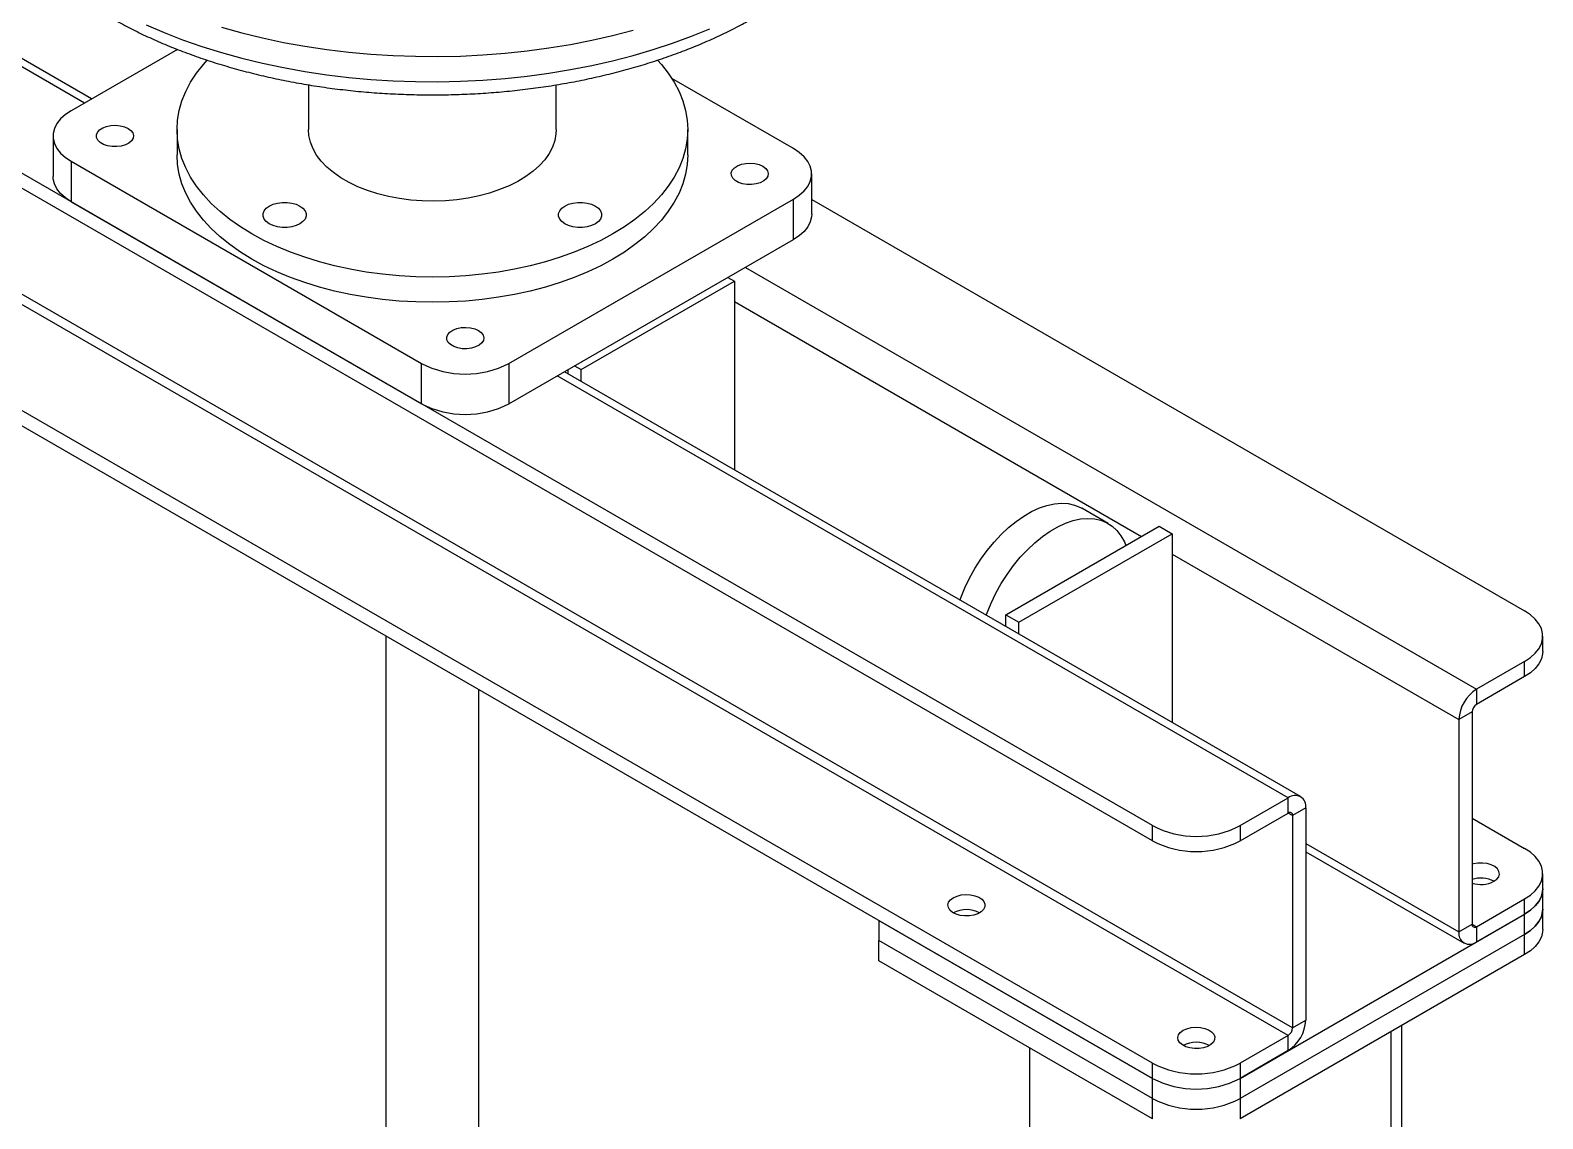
# Model space of a CAD drawing. Header units: millimetres. Extents: x 15 to 1268, y -316 to 292.
# Drawn here: x 171.22 to 203.8, y 235.49 to 258.94 of the extents above; entities that cross this region are included whole.
import ezdxf

# ---------------------------------------------------------------- set-up
doc = ezdxf.new("R2010")
doc.units = ezdxf.units.MM
doc.layers.add('FORMAT', color=7, linetype='Continuous')
doc.dimstyles.new('SLDDIMSTYLE0', dxfattribs={"dimtxt": 0.18, "dimasz": 1.5875, "dimexe": 0, "dimexo": 0.0625, "dimgap": 0, "dimtad": 0, "dimtih": 1, "dimtoh": 1, "dimdec": 0, "dimrnd": 1e-09, "dimzin": 0, "dimdsep": 46, "dimtxsty": 'Standard', "dimsah": 1, "dimcen": 0.09, "dimadec": 0, "dimazin": 0, "dimtfac": 1.5875, "dimtdec": 0, "dimtofl": 0, "dimtmove": 0, "dimatfit": 3, "dimfxl": 1, "dimfrac": 2, "dimtolj": 1, "dimtzin": 0, "dimarcsym": 0})

msp = doc.modelspace()

# ---------------------------------------------------------------- linework, layer by layer
at = {"color": 8, "linetype": 'Continuous', "lineweight": 25}
for p, q in [((172.3890732, 257.37097811), (157.39853204, 266.02483332)), ((186.62561233, 253.83313885), (202.37052332, 244.74379521)), ((186.38991007, 253.09830078), (195.15797286, 248.03660587)), ((198.31644444, 242.40342529), (182.57153345, 251.49276893)), ((195.81800048, 247.65558003), (201.99339971, 244.09059795)), ((198.41072535, 242.02236406), (198.31642912, 242.07680012)), ((198.69356806, 241.42292166), (201.99339971, 239.5179694)), ((202.27624242, 239.68123333), (202.37052332, 239.62680612)), ((200.53204569, 195.17986082), (200.53204569, 237.36788238))]:
    msp.add_line(p, q, dxfattribs=at)
at = {"color": 7, "linetype": 'Continuous', "lineweight": 25}
for p, q in [((172.54526497, 257.4611457), (157.66517703, 266.05123762)), ((195.39373642, 241.80472601), (156.36144209, 264.33758989)), ((195.39373642, 241.47810968), (156.36144209, 264.01097357)), ((198.41072535, 237.44973552), (157.49281294, 261.07114355)), ((198.31644444, 237.2864362), (157.39853204, 260.90784424)), ((195.39373642, 236.68773692), (156.36144209, 259.2206008)), ((195.39373642, 236.36112059), (156.36144209, 258.89398448)), ((174.39513355, 258.5290521), (172.10635309, 257.20776726)), ((177.21786101, 257.76583915), (177.21786101, 256.79965167)), ((182.55119435, 256.79965167), (182.55119435, 257.76471773)), ((187.66270227, 256.39135915), (185.04033733, 257.90521821)), ((174.38452768, 256.79965167), (174.38452768, 256.25529113)), ((185.38452768, 256.25529113), (185.38452768, 256.79965167)), ((171.7158288, 256.66349519), (171.7158288, 255.79251832)), ((172.10635309, 256.11922311), (179.64882542, 251.76504652)), ((172.10635309, 256.11922311), (172.10635309, 255.24824625)), ((188.05322657, 254.97611021), (188.05322657, 255.84708708)), ((172.10635309, 255.24824625), (179.64882542, 250.89406965)), ((181.5344435, 251.76504652), (187.66270227, 255.302815)), ((187.66270227, 254.43183814), (187.66270227, 255.302815)), ((188.05322657, 255.29493741), (203.40761327, 246.43103864)), ((181.5344435, 250.89406965), (187.66270227, 254.43183814)), ((183.09007842, 251.62883695), (186.38991007, 253.53378921)), ((186.24848871, 253.61543002), (186.38991007, 253.53378921)), ((186.38991007, 253.53378921), (186.38991007, 249.4688022)), ((179.64882542, 250.89406965), (179.64882542, 251.76504652)), ((181.5344435, 251.76504652), (181.5344435, 250.89406965)), ((198.58308944, 242.42982958), (182.72772521, 251.58293652)), ((182.80723571, 251.53703609), (182.80723571, 251.62883695)), ((182.94865707, 251.71047776), (183.09007842, 251.62883695)), ((183.09007842, 251.37375446), (183.09007842, 251.62883695)), ((194.43898793, 248.31553013), (193.8733025, 248.64209338)), ((192.23532613, 246.34939783), (195.53515777, 248.25435009)), ((195.53515777, 248.25435009), (195.81800048, 248.09106847)), ((192.51816884, 246.18611621), (195.81800048, 248.09106847)), ((195.81800048, 248.09106847), (195.81800048, 244.02608146)), ((192.23532613, 246.34939783), (192.51816884, 246.18611621)), ((192.23532613, 246.09431534), (192.23532613, 246.34939783)), ((192.51816884, 245.93103372), (192.51816884, 246.18611621)), ((178.88452768, 245.89168393), (178.88452768, 154.52767862)), ((203.79813756, 245.56015024), (203.79813756, 245.88676656)), ((203.40761327, 245.34249449), (202.37052332, 244.74379521)), ((203.40761327, 245.01587817), (203.40761327, 245.34249449)), ((203.40761327, 245.01587817), (202.37052332, 244.41717888)), ((180.88452768, 154.52767862), (180.88452768, 244.73710851)), ((202.37052332, 244.74379521), (202.37052332, 244.41717888)), ((202.27624242, 244.25387957), (201.99339971, 244.09059795)), ((201.99339971, 244.09059795), (201.99339971, 239.5179694)), ((202.27624242, 244.25387957), (202.27624242, 239.68125102)), ((197.2793545, 241.80472601), (198.31644444, 242.40342529)), ((198.31644444, 242.07680896), (198.31644444, 242.40342529)), ((197.2793545, 241.47810968), (198.31644444, 242.07680896)), ((198.69356806, 242.18564568), (198.41072535, 242.02236406)), ((198.69356806, 242.18564568), (198.69356806, 237.61301714)), ((195.39373642, 241.47810968), (195.39373642, 241.80472601)), ((197.2793545, 241.80472601), (197.2793545, 241.47810968)), ((198.41072535, 242.02236406), (198.41072535, 237.44973552)), ((202.27624242, 241.96717604), (203.40761327, 241.31404955)), ((198.69356806, 241.24251571), (202.10387833, 239.2737855)), ((203.79813756, 240.44316115), (203.79813756, 240.76977748)), ((203.79813756, 240.00767272), (203.79813756, 240.44316115)), ((202.37052332, 239.62680612), (203.40761327, 240.2255054)), ((203.40761327, 239.89888908), (203.40761327, 240.2255054)), ((189.50117991, 239.76282106), (195.39373642, 236.36112059)), ((189.50117991, 239.76282106), (189.50117991, 239.32733263)), ((197.2793545, 236.36112059), (203.40761327, 239.89888908)), ((202.37052332, 239.3001898), (203.40761327, 239.89888908)), ((203.40761327, 239.46340064), (203.40761327, 239.89888908)), ((203.79813756, 239.57218429), (203.79813756, 240.00767272)), ((203.40761327, 239.46340064), (197.2793545, 235.92563216)), ((201.99339971, 239.5179694), (202.27624242, 239.68125102)), ((202.37052332, 239.62680612), (202.37052332, 239.3001898)), ((203.40761327, 239.02791221), (203.40761327, 239.46340064)), ((195.39373642, 235.92563216), (189.50117991, 239.32733263)), ((189.50117991, 238.89184419), (189.50117991, 239.32733263)), ((195.39373642, 235.49014373), (189.50117991, 238.89184419)), ((203.40761327, 239.02791221), (197.2793545, 235.49014373)), ((198.41072535, 237.44973552), (198.69356806, 237.61301714)), ((200.76636027, 195.31512774), (200.76636027, 237.50314931)), ((198.31644444, 237.2864362), (197.2793545, 236.68773692)), ((198.31644444, 236.95981988), (198.31644444, 237.2864362)), ((192.7538711, 194.88051118), (192.7538711, 237.01410554)), ((198.31644444, 236.95981988), (197.2793545, 236.36112059)), ((195.39373642, 236.36112059), (195.39373642, 236.68773692)), ((197.2793545, 236.68773692), (197.2793545, 236.36112059)), ((195.39373642, 235.92563216), (195.39373642, 236.36112059)), ((197.2793545, 236.36112059), (197.2793545, 235.92563216)), ((195.39373642, 235.49014373), (195.39373642, 235.92563216)), ((197.2793545, 235.92563216), (197.2793545, 235.49014373))]:
    msp.add_line(p, q, dxfattribs=at)
at = {"color": 8, "linetype": 'Continuous', "lineweight": 25, "flags": 128}
for points in [[(173.71733895, 259.05984493), (174.10485577, 258.89314432), (174.50587129, 258.73744651), (174.9194489, 258.59311512), (175.34462268, 258.46048726), (175.78039963, 258.33987268), (176.22576195, 258.23155309), (176.67966949, 258.13578146), (177.14106213, 258.05278148), (177.60886225, 257.982747), (178.0819773, 257.92584158), (178.55930229, 257.88219814), (179.03972241, 257.8519186), (179.5221156, 257.83507368), (180.00535523, 257.83170273), (180.48831266, 257.84181362), (180.96985992, 257.86538273), (181.44887233, 257.90235501), (181.92423115, 257.95264413), (182.39482614, 258.01613261), (182.85955822, 258.09267219), (183.31734197, 258.1820841), (183.76710823, 258.28415952), (184.20780654, 258.39866004), (184.63840764, 258.52531824), (185.05790582, 258.66383831), (185.46532134, 258.81389673), (185.85970266, 258.97514302)], [(175.34462268, 259.0048478), (175.78039963, 258.88423322), (176.22576195, 258.77591363), (176.67966949, 258.680142), (177.14106213, 258.59714202), (177.60886225, 258.52710754), (178.0819773, 258.47020212), (178.55930229, 258.42655868), (179.03972241, 258.39627914), (179.5221156, 258.37943423), (180.00535523, 258.37606327), (180.48831266, 258.38617416), (180.96985992, 258.40974327), (181.44887233, 258.44671556), (181.92423115, 258.49700467), (182.39482614, 258.56049315), (182.85955822, 258.63703273), (183.31734197, 258.72644464), (183.76710823, 258.82852006), (184.20780654, 258.94302058)]]:
    msp.add_lwpolyline(points, dxfattribs=at)
at = {"color": 7, "linetype": 'Continuous', "lineweight": 25, "flags": 128}
for points in [[(184.73459373, 258.29691603), (184.81732776, 258.20395472), (184.96586511, 258.01470311), (185.09264339, 257.82024847), (185.19711973, 257.62142347), (185.27884672, 257.41907952), (185.33747442, 257.21408309), (185.37275176, 257.007312), (185.38452768, 256.79965167), (185.37275176, 256.59199135), (185.33747442, 256.38522026), (185.27884672, 256.18022382), (185.19711973, 255.97787987), (185.09264339, 255.77905488), (184.96586511, 255.58460024), (184.81732776, 255.39534863), (184.6476674, 255.21211046), (184.45761055, 255.03567039), (184.24797105, 254.86678396), (184.01964662, 254.70617437), (183.77361498, 254.55452937), (183.51092966, 254.41249832), (183.23271554, 254.28068943), (182.94016396, 254.15966713), (182.63452768, 254.04994964), (182.31711548, 253.9520068), (181.98928656, 253.86625801), (181.65244474, 253.79307047), (181.30803243, 253.73275757), (180.95752445, 253.68557757), (180.60242174, 253.65173253), (180.24424489, 253.63136735), (179.88452768, 253.62456926), (179.52481047, 253.63136735), (179.16663362, 253.65173253), (178.81153091, 253.68557757), (178.46102293, 253.73275757), (178.11661062, 253.79307047), (177.7797688, 253.86625801), (177.45193988, 253.9520068), (177.13452768, 254.04994964), (176.8288914, 254.15966713), (176.53633982, 254.28068943), (176.2581257, 254.41249832), (175.99544038, 254.55452937), (175.74940874, 254.70617437), (175.52108431, 254.86678396), (175.31144481, 255.03567039), (175.12138796, 255.21211046), (174.9517276, 255.39534863), (174.80319025, 255.58460024), (174.67641197, 255.77905488), (174.57193564, 255.97787987), (174.49020864, 256.18022382), (174.43158094, 256.38522026), (174.3963036, 256.59199135), (174.38452768, 256.79965167), (174.3963036, 257.007312), (174.43158094, 257.21408309), (174.49020864, 257.41907952), (174.57193564, 257.62142347), (174.67641197, 257.82024847), (174.80319025, 258.01470311), (174.9517276, 258.20395472), (175.03444259, 258.29689548)], [(172.10635309, 257.20776726), (171.98177381, 257.12476936), (171.87892348, 257.03238126), (171.79989583, 256.93248369), (171.74629964, 256.82711029), (171.71922598, 256.71840617), (171.71922598, 256.60858421), (171.74629964, 256.49988008), (171.79989583, 256.39450669), (171.87892348, 256.29460912), (171.98177381, 256.20222101), (172.10635309, 256.11922311)], [(173.33200484, 256.82677681), (173.39345894, 256.78104053), (173.4332796, 256.72791844), (173.44896475, 256.67074841), (173.43952883, 256.61312262), (173.40556474, 256.55866193), (173.34920656, 256.5107883), (173.27399548, 256.47250981), (173.1846573, 256.44623162), (173.08680545, 256.43360491), (172.98658834, 256.43542305), (172.89030297, 256.4515718), (172.80399931, 256.48103648), (172.73310012, 256.5219657), (172.68206028, 256.57178775), (172.65408679, 256.62737211), (172.65093734, 256.68522622), (172.67280982, 256.74171488), (172.7183299, 256.79328872), (172.78463738, 256.83670715), (172.86756593, 256.86924203), (172.96190483, 256.88884909), (173.06172643, 256.89429633), (173.16075857, 256.88524149), (173.2527787, 256.86225351), (173.33200484, 256.82677681)], [(182.55119435, 256.79965167), (182.5466152, 256.70947433), (182.52029033, 256.56596323), (182.47080228, 256.42450579), (182.39858595, 256.28634514), (182.304276, 256.15269545), (182.1887012, 256.02473124), (182.05287725, 255.90357705), (181.89799776, 255.7902976), (181.72542383, 255.6858884), (181.53667203, 255.59126698), (181.33340113, 255.50726489), (181.11739748, 255.43462034), (180.89055932, 255.37397174), (180.65488012, 255.32585206), (180.41243104, 255.29068419), (180.16534272, 255.26877717), (179.91578659, 255.26032354), (179.66595576, 255.26539758), (179.41804574, 255.2839547), (179.17423519, 255.31583182), (178.93666671, 255.3607488), (178.70742806, 255.41831091), (178.48853381, 255.48801229), (178.28190761, 255.56924041), (178.08936528, 255.66128142), (177.91259891, 255.76332648), (177.75316192, 255.8744788), (177.61245545, 255.99376157), (177.49171603, 256.12012653), (177.39200473, 256.25246318), (177.3141978, 256.38960854), (177.25897903, 256.53035738), (177.22683368, 256.67347279), (177.21786101, 256.79965167)], [(187.66270227, 255.302815), (187.78728155, 255.3858129), (187.89013189, 255.47820101), (187.96915953, 255.57809857), (188.02275572, 255.68347197), (188.04982939, 255.7921761), (188.04982939, 255.90199805), (188.02275572, 256.01070218), (187.96915953, 256.11607558), (187.89013189, 256.21597314), (187.78728155, 256.30836125), (187.66270227, 256.39135915)], [(185.38452768, 256.25529113), (185.37275176, 256.04763081), (185.33747442, 255.84085971), (185.27884672, 255.63586328), (185.19711973, 255.43351933), (185.09264339, 255.23469434), (184.96586511, 255.04023969), (184.81732776, 254.85098809), (184.6476674, 254.66774992), (184.45761055, 254.49130985), (184.24797105, 254.32242342), (184.01964662, 254.16181383), (183.77361498, 254.01016882), (183.51092966, 253.86813778), (183.23271554, 253.73632889), (182.94016396, 253.61530659), (182.63452768, 253.5055891), (182.31711548, 253.40764626), (181.98928656, 253.32189747), (181.65244474, 253.24870993), (181.30803243, 253.18839703), (180.95752445, 253.14121703), (180.60242174, 253.10737199), (180.24424489, 253.08700681), (179.88452768, 253.08020872), (179.52481047, 253.08700681), (179.16663362, 253.10737199), (178.81153091, 253.14121703), (178.46102293, 253.18839703), (178.11661062, 253.24870993), (177.7797688, 253.32189747), (177.45193988, 253.40764626), (177.13452768, 253.5055891), (176.8288914, 253.61530659), (176.53633982, 253.73632889), (176.2581257, 253.86813778), (175.99544038, 254.01016882), (175.74940874, 254.16181383), (175.52108431, 254.32242342), (175.31144481, 254.49130985), (175.12138796, 254.66774992), (174.9517276, 254.85098809), (174.80319025, 255.04023969), (174.67641197, 255.23469434), (174.57193564, 255.43351933), (174.49020864, 255.63586328), (174.43158094, 255.84085971), (174.3963036, 256.04763081), (174.38452768, 256.25529113), (174.38452768, 256.25529113)], [(187.00273595, 256.0103687), (187.06419004, 255.96463242), (187.10401071, 255.91151033), (187.11969586, 255.85434029), (187.11025994, 255.79671451), (187.07629584, 255.74225382), (187.01993766, 255.69438019), (186.94472658, 255.65610169), (186.8553884, 255.62982351), (186.75753656, 255.6171968), (186.65731945, 255.61901494), (186.56103408, 255.63516369), (186.47473041, 255.66462836), (186.40383123, 255.70555759), (186.35279138, 255.75537964), (186.3248179, 255.810964), (186.32166845, 255.8688181), (186.34354093, 255.92530677), (186.389061, 255.97688061), (186.45536849, 256.02029904), (186.53829703, 256.05283392), (186.63263594, 256.07244098), (186.73245754, 256.07788822), (186.83148968, 256.06883337), (186.9235098, 256.04584539), (187.00273595, 256.0103687)], [(172.10635309, 255.24824625), (171.98177381, 255.33124414), (171.87892348, 255.42363225), (171.79989583, 255.52352982), (171.74629964, 255.62890322), (171.71922598, 255.73760734), (171.7158288, 255.79251832)], [(177.03253033, 255.15322865), (177.09768513, 255.10606336), (177.14302605, 255.05171091), (177.16627953, 254.99289676), (177.16627953, 254.93257009), (177.14302605, 254.87375593), (177.09768513, 254.81940348), (177.03253033, 254.7722382), (176.9508288, 254.73462513), (176.85667739, 254.70845037), (176.75479725, 254.69502643), (176.65029708, 254.69502643), (176.54841694, 254.70845037), (176.45426553, 254.73462513), (176.372564, 254.7722382), (176.30740921, 254.81940348), (176.26206828, 254.87375593), (176.2388148, 254.93257009), (176.2388148, 254.99289676), (176.26206828, 255.05171091), (176.30740921, 255.10606336), (176.372564, 255.15322865), (176.45426553, 255.19084171), (176.54841694, 255.21701647), (176.65029708, 255.23044042), (176.75479725, 255.23044042), (176.85667739, 255.21701647), (176.9508288, 255.19084171), (177.03253033, 255.15322865)], [(183.39649136, 255.15322865), (183.46164616, 255.10606336), (183.50698708, 255.05171091), (183.53024056, 254.99289676), (183.53024056, 254.93257009), (183.50698708, 254.87375593), (183.46164616, 254.81940348), (183.39649136, 254.7722382), (183.31478983, 254.73462513), (183.22063843, 254.70845037), (183.11875829, 254.69502643), (183.01425811, 254.69502643), (182.91237797, 254.70845037), (182.81822656, 254.73462513), (182.73652503, 254.7722382), (182.67137024, 254.81940348), (182.62602931, 254.87375593), (182.60277583, 254.93257009), (182.60277583, 254.99289676), (182.62602931, 255.05171091), (182.67137024, 255.10606336), (182.73652503, 255.15322865), (182.81822656, 255.19084171), (182.91237797, 255.21701647), (183.01425811, 255.23044042), (183.11875829, 255.23044042), (183.22063843, 255.21701647), (183.31478983, 255.19084171), (183.39649136, 255.15322865)], [(188.05322657, 254.97611021), (188.04982939, 254.92119923), (188.02275572, 254.8124951), (187.96915953, 254.70712171), (187.89013189, 254.60722414), (187.78728155, 254.51483603), (187.66270227, 254.43183814)], [(180.87447717, 252.47260021), (180.93593127, 252.42686393), (180.97575194, 252.37374185), (180.99143709, 252.31657181), (180.98200117, 252.25894603), (180.94803707, 252.20448534), (180.89167889, 252.15661171), (180.81646781, 252.11833321), (180.72712963, 252.09205503), (180.62927779, 252.07942832), (180.52906068, 252.08124645), (180.43277531, 252.0973952), (180.34647164, 252.12685988), (180.27557246, 252.16778911), (180.22453261, 252.21761115), (180.19655913, 252.27319551), (180.19340968, 252.33104962), (180.21528215, 252.38753829), (180.26080223, 252.43911212), (180.32710972, 252.48253055), (180.41003826, 252.51506544), (180.50437717, 252.53467249), (180.60419877, 252.54011973), (180.7032309, 252.53106489), (180.79525103, 252.50807691), (180.87447717, 252.47260021)], [(191.24645858, 246.66517642), (191.26413233, 246.71314575), (191.35254006, 246.92797067), (191.45484361, 247.13964887), (191.56999323, 247.34600823), (191.6968073, 247.54493124), (191.83398456, 247.73437667), (191.98011737, 247.91240056), (192.13370621, 248.07717614), (192.29317507, 248.22701259), (192.45688756, 248.36037239), (192.62316378, 248.47588708), (192.79029751, 248.57237133), (192.95657373, 248.64883507), (193.12028623, 248.7044937), (193.27975508, 248.73877607), (193.43334393, 248.75133039), (193.57947674, 248.74202786), (193.71665399, 248.71096391), (193.84346807, 248.65845732), (193.8733025, 248.64209338)], [(191.81214401, 246.33861318), (191.82981775, 246.38658251), (191.91822548, 246.60140743), (192.02052904, 246.81308562), (192.13567865, 247.01944499), (192.26249273, 247.21836799), (192.39966998, 247.40781343), (192.54580279, 247.58583731), (192.69939164, 247.75061289), (192.85886049, 247.90044935), (193.02257299, 248.03380914), (193.18884921, 248.14932383), (193.35598294, 248.24580808), (193.52225916, 248.32227183), (193.68597165, 248.37793045), (193.8454405, 248.41221282), (193.99902935, 248.42476715), (194.14516216, 248.41546461), (194.28233942, 248.38440067), (194.40915349, 248.33189408), (194.5243031, 248.25848362), (194.62660666, 248.1649226), (194.71501439, 248.05217107), (194.78861911, 247.92138602), (194.82229011, 247.84282035)], [(203.40761327, 245.34249449), (203.53219255, 245.42549239), (203.63504288, 245.5178805), (203.71407053, 245.61777806), (203.76766671, 245.72315146), (203.79474038, 245.83185559), (203.79474038, 245.94167754), (203.76766671, 246.05038167), (203.71407053, 246.15575507), (203.63504288, 246.25565263), (203.53219255, 246.34804074), (203.40761327, 246.43103864)], [(203.79813756, 245.56015024), (203.79474038, 245.50523926), (203.76766671, 245.39653513), (203.71407053, 245.29116174), (203.63504288, 245.19126417), (203.53219255, 245.09887606), (203.40761327, 245.01587817)], [(203.40761327, 240.2255054), (203.53219255, 240.3085033), (203.63504288, 240.40089141), (203.71407053, 240.50078897), (203.76766671, 240.60616237), (203.79474038, 240.7148665), (203.79474038, 240.82468846), (203.76766671, 240.93339258), (203.71407053, 241.03876598), (203.63504288, 241.13866355), (203.53219255, 241.23105165), (203.40761327, 241.31404955)], [(202.74764694, 240.60649585), (202.80910104, 240.65223214), (202.8489217, 240.70535422), (202.86460685, 240.76252426), (202.85517093, 240.82015004), (202.82120684, 240.87461073), (202.76484865, 240.92248436), (202.68963758, 240.96076286), (202.6002994, 240.98704104), (202.50244755, 240.99966775), (202.40223044, 240.99784961), (202.30594507, 240.98170086), (202.27624242, 240.97342544)], [(203.40761327, 239.89888908), (203.53219255, 239.98188697), (203.63504288, 240.07427508), (203.71407053, 240.17417265), (203.76766671, 240.27954605), (203.79474038, 240.38825017), (203.79813756, 240.44316115)], [(203.79813756, 240.44316115), (203.79474038, 240.38825017), (203.76766671, 240.27954605), (203.71407053, 240.17417265), (203.63504288, 240.07427508), (203.53219255, 239.98188697), (203.40761327, 239.89888908)], [(191.10395528, 240.25271901), (191.18318142, 240.2881957), (191.27520155, 240.31118368), (191.37423368, 240.32023853), (191.47405528, 240.31479129), (191.56839419, 240.29518423), (191.65132273, 240.26264934), (191.71763022, 240.21923091), (191.7631503, 240.16765708), (191.78502277, 240.11116841), (191.78187332, 240.05331431), (191.75389984, 239.99772994), (191.70285999, 239.9479079), (191.63196081, 239.90697867), (191.54565714, 239.877514), (191.44937177, 239.86136525), (191.34915466, 239.85954711), (191.25130282, 239.87217382), (191.16196464, 239.898452), (191.08675356, 239.9367305), (191.03039538, 239.98460413), (190.99643128, 240.03906482), (190.98699536, 240.0966906), (191.00268051, 240.15386064), (191.04250118, 240.20698273), (191.10395528, 240.25271901)], [(203.40761327, 239.46340064), (203.53219255, 239.54639854), (203.63504288, 239.63878665), (203.71407053, 239.73868422), (203.76766671, 239.84405761), (203.79474038, 239.95276174), (203.79813756, 240.00767272)], [(203.79813756, 240.00767272), (203.79474038, 239.95276174), (203.76766671, 239.84405761), (203.71407053, 239.73868422), (203.63504288, 239.63878665), (203.53219255, 239.54639854), (203.40761327, 239.46340064)], [(203.79813756, 239.57218429), (203.79474038, 239.51727331), (203.76766671, 239.40856918), (203.71407053, 239.30319578), (203.63504288, 239.20329822), (203.53219255, 239.11091011), (203.40761327, 239.02791221)], [(196.05370274, 237.39529061), (196.13292889, 237.43076731), (196.22494901, 237.45375529), (196.32398115, 237.46281013), (196.42380275, 237.45736289), (196.51814166, 237.43775584), (196.6010702, 237.40522095), (196.66737769, 237.36180252), (196.71289776, 237.31022869), (196.73477024, 237.25374002), (196.73162079, 237.19588591), (196.70364731, 237.14030155), (196.65260746, 237.09047951), (196.58170828, 237.04955028), (196.49540461, 237.02008561), (196.39911924, 237.00393686), (196.29890213, 237.00211872), (196.20105029, 237.01474543), (196.11171211, 237.04102361), (196.03650103, 237.07930211), (195.98014285, 237.12717574), (195.94617875, 237.18163643), (195.93674283, 237.23926221), (195.95242798, 237.29643225), (195.99224865, 237.34955433), (196.05370274, 237.39529061)]]:
    msp.add_lwpolyline(points, dxfattribs=at)
at = {"color": 7, "linetype": 'Continuous', "lineweight": 25}
for centre, radius, start, end in [((180.59163446, 253.57550427), 2.04123643, 242.491425569, 297.508574431), ((180.59163446, 252.70452741), 2.04123643, 242.491425569, 297.508574431), ((202.81218163, 244.05333882), 0.81962923, 122.60547834, 177.394521514), ((202.4809379, 244.24456479), 0.20490731, 122.60547834, 177.394521514), ((198.46366173, 242.22294019), 0.23291157, 350.785963009, 129.203285236), ((198.35324877, 242.03168769), 0.05822789, 350.785963009, 129.203285236), ((196.33654546, 243.61518376), 2.04123643, 242.491425569, 297.508574431), ((196.33654546, 243.28856744), 2.04123643, 242.491425569, 297.508574431), ((202.46376479, 240.06394022), 0.61229142, 62.382683703, 107.834181299), ((202.46308976, 240.05605273), 0.6196007, 62.665486535, 107.551378472), ((202.46285303, 241.15961275), 0.62213011, 252.545140876, 297.243449057), ((191.38680026, 239.387636), 0.60823322, 62.293394614, 117.711982), ((191.38679799, 239.39012697), 0.60603004, 62.183708636, 117.816291364), ((202.22330604, 239.48067489), 0.23291157, 170.785963009, 309.203285236), ((202.333719, 239.67192739), 0.05822789, 170.78596301, 309.203285236), ((197.87478614, 237.65027626), 0.81962923, 302.60547834, 357.394521514), ((198.20602987, 237.4590503), 0.20490731, 302.60547834, 357.394521514), ((196.33654773, 236.53020761), 0.60823322, 62.293394684, 117.711981995), ((196.33654546, 236.53269857), 0.60603004, 62.183708637, 117.816291363), ((196.33654546, 238.49819467), 2.04123643, 242.491425569, 297.508574431), ((196.33654546, 238.17157835), 2.04123643, 242.491425569, 297.508574431), ((196.33654546, 237.73608992), 2.04123643, 242.491425569, 297.508574431)]:
    msp.add_arc(centre, radius, start, end, dxfattribs=at)
msp.add_open_spline([(172.95155815, 259.21688801), (173.01109377, 259.1830333), (173.18283725, 259.08537203), (173.47765853, 258.93154964), (173.83972687, 258.75898427), (174.21446578, 258.59713195), (174.60081649, 258.44608049), (174.99801188, 258.30611688), (175.40518915, 258.1774504), (175.8214986, 258.06028597), (176.246074, 257.95480572), (176.6780403, 257.86117454), (177.11651179, 257.77953874), (177.56059326, 257.71002631), (178.00938064, 257.65274657), (178.46196223, 257.60778981), (178.91741988, 257.57522707), (179.37483057, 257.55510981), (179.83326795, 257.54746969), (180.29180231, 257.55231849), (180.74950138, 257.56964773), (181.20543488, 257.59942855), (181.65867811, 257.64161212), (182.1083146, 257.69613038), (182.55343507, 257.76289631), (182.99313898, 257.84180445), (183.42653596, 257.93273143), (183.85274667, 258.03553682), (184.27090514, 258.15006287), (184.68015436, 258.27613851), (185.07966539, 258.41356709), (185.46856733, 258.5621743), (185.84620814, 258.72163012), (186.21117748, 258.8921132), (186.53572086, 259.05697532), (186.73183932, 259.16945338), (186.81607217, 259.2177627)], degree=3, knots=[0, 0, 0, 0, 0.0160088503, 0.0461810153, 0.0763378982, 0.1064793392, 0.1366017016, 0.1667029815, 0.1967824345, 0.22684027, 0.2568774062, 0.2868952793, 0.3168956982, 0.3468807351, 0.3768526448, 0.4068138074, 0.4367666871, 0.4667138038, 0.496657715, 0.5266010024, 0.5565459279, 0.5864945697, 0.616449541, 0.6464134525, 0.6763889006, 0.7063784505, 0.7363846105, 0.7664097941, 0.7964562657, 0.8265260656, 0.8566209052, 0.8867420285, 0.9168900267, 0.9470645993, 0.9772642508, 1, 1, 1, 1], dxfattribs=at)

# ---------------------------------------------------------------- leaders
at = {"layer": 'FORMAT'}
msp.add_leader([(178.88452768, 223.77308329), (133.89817778, 244.73459286)], dimstyle='SLDDIMSTYLE0', dxfattribs=at)

doc.saveas('drawing.dxf')
